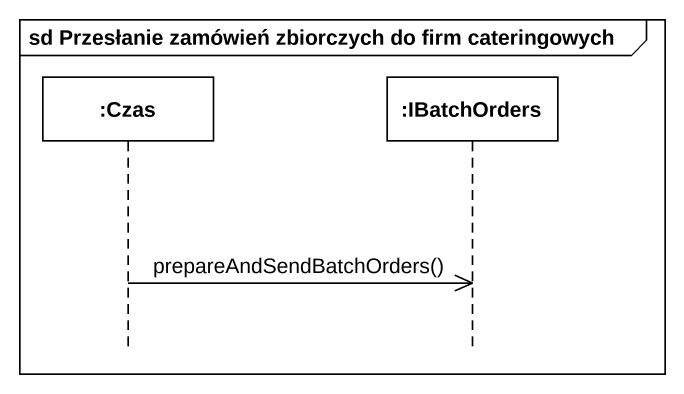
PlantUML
@startuml
mainframe sd Przesłanie zamówień zbiorczych do firm cateringowych
hide footbox
participant ":Czas" as Czas
participant ":IBatchOrders" as IBatchOrders

Czas ->> IBatchOrders : prepareAndSendBatchOrders()
@enduml
